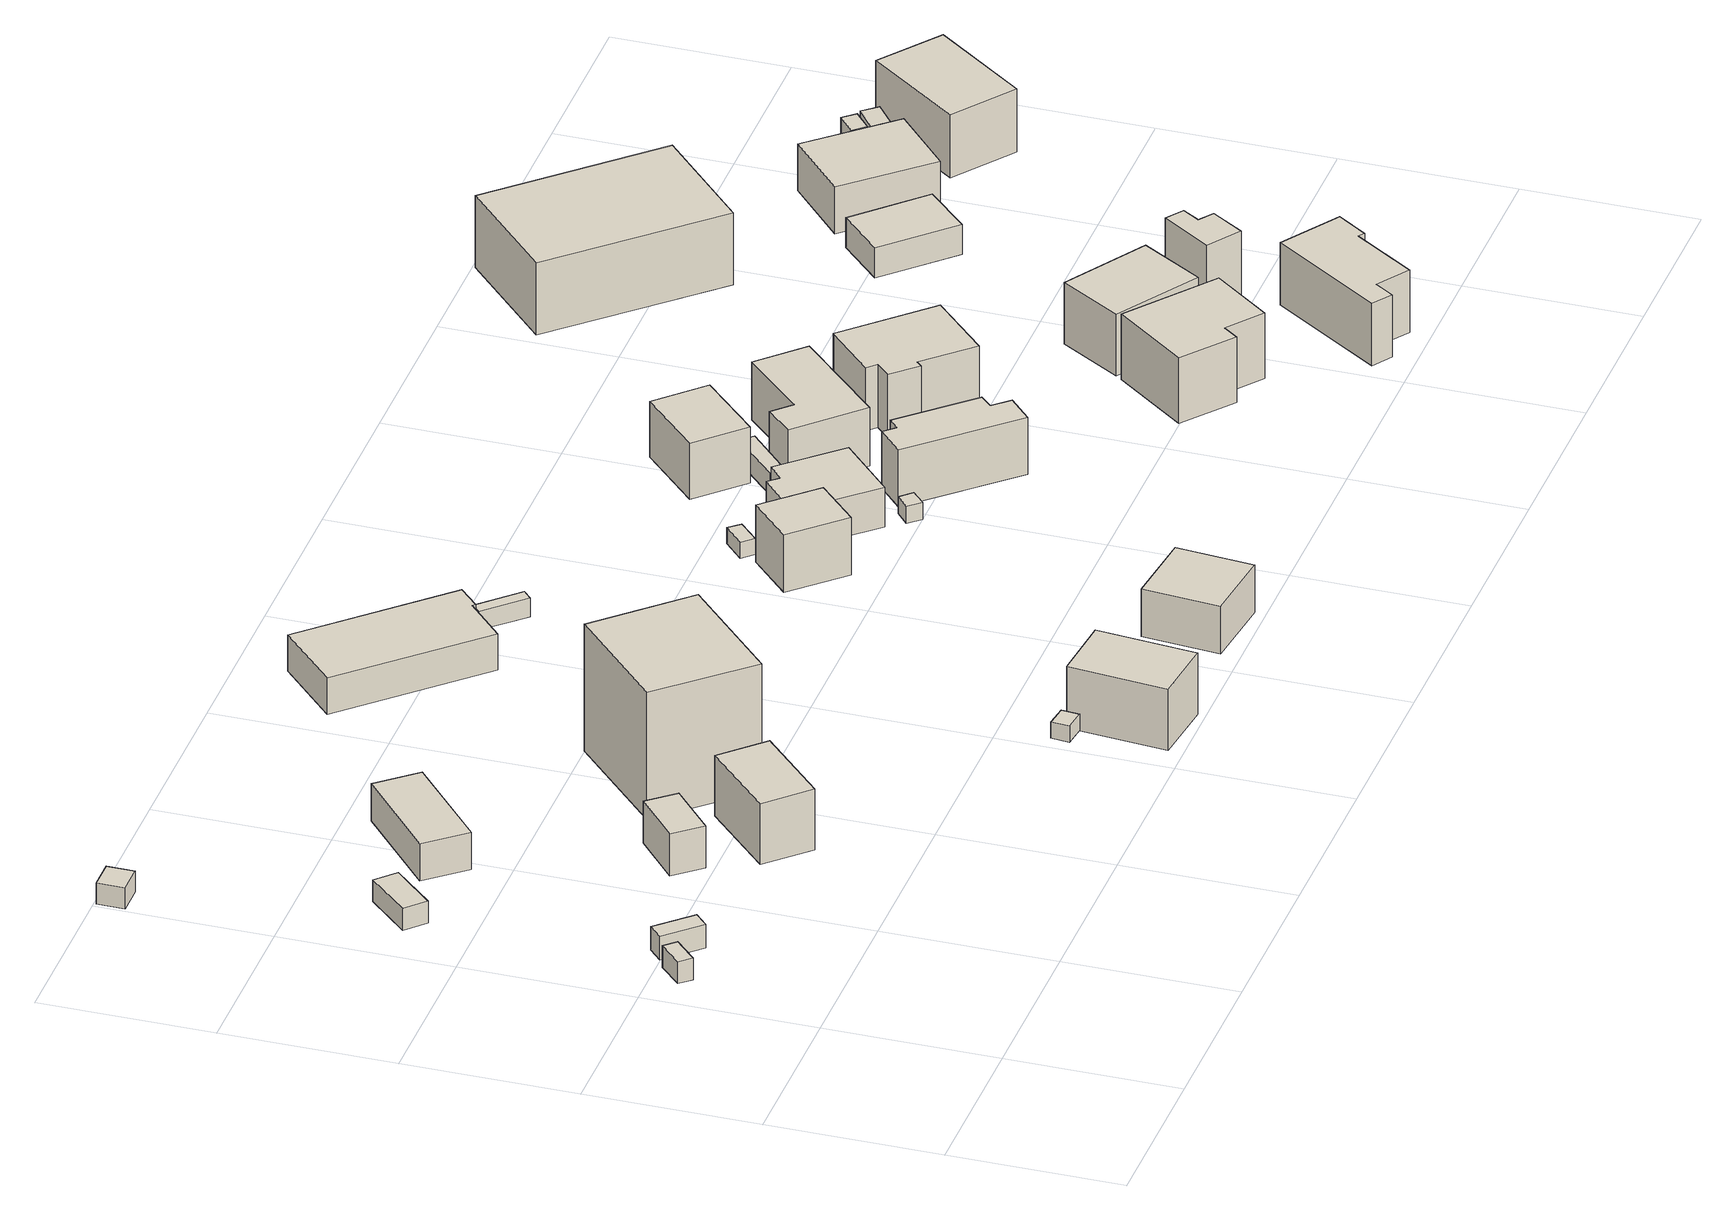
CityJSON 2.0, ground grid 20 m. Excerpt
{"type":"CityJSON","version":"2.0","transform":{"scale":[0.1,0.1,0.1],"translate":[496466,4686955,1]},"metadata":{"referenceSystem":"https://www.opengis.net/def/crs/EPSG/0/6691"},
"CityObjects":{
"building1":{"type":"Building","attributes":{"usage":"461","yearOfConstruction":"0001","measuredHeight":2.7,"storeysAboveGround":9999,"storeysBelowGround":9999,"BuildingDetailAttribute.siteArea":-9999,"BuildingDetailAttribute.totalFloorArea":-9999,"BuildingDetailAttribute.buildingFootprintArea":-9999,"BuildingDetailAttribute.buildingRoofEdgeArea":-9999,"BuildingDetailAttribute.buildingStructureOrgType":"9","BuildingDetailAttribute.fireproofStructureType":"1011","BuildingDetailAttribute.urbanPlanType":"21","BuildingDetailAttribute.areaClassificationType":"22","BuildingDetailAttribute.districtsAndZonesType":"99","BuildingDetailAttribute.landUseType":"231","BuildingDetailAttribute.buildingCoverageRate":-9999,"BuildingDetailAttribute.floorAreaRate":-9999,"BuildingDetailAttribute.specifiedBuildingCoverageRate":-9999,"BuildingDetailAttribute.specifiedFloorAreaRate":-9999,"BuildingDetailAttribute.surveyYear":2018,"TsunamiRiskAttribute.description":"1","TsunamiRiskAttribute.rank":"3","TsunamiRiskAttribute.depth":3.54,"BuildingIDAttribute.prefecture":"01","BuildingIDAttribute.city":"01205"},"geometry":[{"type":"Solid","lod":"1","boundaries":[[[[0,1,2,3]],[[2,4,5,3]],[[1,6,4,2]],[[0,7,6,1]],[[3,5,7,0]],[[4,6,7,5]]]]}]},
"building2":{"type":"Building","attributes":{"usage":"461","yearOfConstruction":"0001","measuredHeight":2.9,"storeysAboveGround":9999,"storeysBelowGround":9999,"BuildingDetailAttribute.siteArea":-9999,"BuildingDetailAttribute.totalFloorArea":-9999,"BuildingDetailAttribute.buildingFootprintArea":-9999,"BuildingDetailAttribute.buildingRoofEdgeArea":-9999,"BuildingDetailAttribute.buildingStructureOrgType":"9","BuildingDetailAttribute.fireproofStructureType":"1011","BuildingDetailAttribute.urbanPlanType":"21","BuildingDetailAttribute.areaClassificationType":"22","BuildingDetailAttribute.districtsAndZonesType":"99","BuildingDetailAttribute.landUseType":"231","BuildingDetailAttribute.buildingCoverageRate":-9999,"BuildingDetailAttribute.floorAreaRate":-9999,"BuildingDetailAttribute.specifiedBuildingCoverageRate":-9999,"BuildingDetailAttribute.specifiedFloorAreaRate":-9999,"BuildingDetailAttribute.surveyYear":2018,"TsunamiRiskAttribute.description":"1","TsunamiRiskAttribute.rank":"3","TsunamiRiskAttribute.depth":3.54,"BuildingIDAttribute.prefecture":"01","BuildingIDAttribute.city":"01205"},"geometry":[{"type":"Solid","lod":"1","boundaries":[[[[8,9,10,11]],[[10,12,13,11]],[[9,14,12,10]],[[8,15,14,9]],[[11,13,15,8]],[[12,14,15,13]]]]}]},
"building3":{"type":"Building","attributes":{"usage":"461","yearOfConstruction":"0001","measuredHeight":10.8,"storeysAboveGround":9999,"storeysBelowGround":9999,"BuildingDetailAttribute.siteArea":-9999,"BuildingDetailAttribute.totalFloorArea":-9999,"BuildingDetailAttribute.buildingFootprintArea":-9999,"BuildingDetailAttribute.buildingRoofEdgeArea":-9999,"BuildingDetailAttribute.buildingStructureOrgType":"9","BuildingDetailAttribute.fireproofStructureType":"1011","BuildingDetailAttribute.urbanPlanType":"21","BuildingDetailAttribute.areaClassificationType":"22","BuildingDetailAttribute.districtsAndZonesType":"99","BuildingDetailAttribute.landUseType":"231","BuildingDetailAttribute.buildingCoverageRate":-9999,"BuildingDetailAttribute.floorAreaRate":-9999,"BuildingDetailAttribute.specifiedBuildingCoverageRate":-9999,"BuildingDetailAttribute.specifiedFloorAreaRate":-9999,"BuildingDetailAttribute.surveyYear":2018,"TsunamiRiskAttribute.description":"1","TsunamiRiskAttribute.rank":"3","TsunamiRiskAttribute.depth":3.8,"BuildingIDAttribute.prefecture":"01","BuildingIDAttribute.city":"01205"},"geometry":[{"type":"Solid","lod":"1","boundaries":[[[[16,17,18,19]],[[18,20,21,19]],[[17,22,20,18]],[[16,23,22,17]],[[19,21,23,16]],[[20,22,23,21]]]]}]},
"building4":{"type":"Building","attributes":{"usage":"461","yearOfConstruction":"0001","measuredHeight":3.3,"storeysAboveGround":9999,"storeysBelowGround":9999,"BuildingDetailAttribute.siteArea":-9999,"BuildingDetailAttribute.totalFloorArea":-9999,"BuildingDetailAttribute.buildingFootprintArea":-9999,"BuildingDetailAttribute.buildingRoofEdgeArea":-9999,"BuildingDetailAttribute.buildingStructureOrgType":"9","BuildingDetailAttribute.fireproofStructureType":"1011","BuildingDetailAttribute.urbanPlanType":"21","BuildingDetailAttribute.areaClassificationType":"22","BuildingDetailAttribute.districtsAndZonesType":"99","BuildingDetailAttribute.landUseType":"231","BuildingDetailAttribute.buildingCoverageRate":-9999,"BuildingDetailAttribute.floorAreaRate":-9999,"BuildingDetailAttribute.specifiedBuildingCoverageRate":-9999,"BuildingDetailAttribute.specifiedFloorAreaRate":-9999,"BuildingDetailAttribute.surveyYear":2018,"TsunamiRiskAttribute.description":"1","TsunamiRiskAttribute.rank":"3","TsunamiRiskAttribute.depth":4.33,"BuildingIDAttribute.prefecture":"01","BuildingIDAttribute.city":"01205"},"geometry":[{"type":"Solid","lod":"1","boundaries":[[[[24,25,26,27]],[[26,28,29,27]],[[25,30,28,26]],[[24,31,30,25]],[[27,29,31,24]],[[28,30,31,29]]]]}]},
"building5":{"type":"Building","attributes":{"usage":"461","yearOfConstruction":"0001","measuredHeight":5.3,"storeysAboveGround":9999,"storeysBelowGround":9999,"BuildingDetailAttribute.siteArea":-9999,"BuildingDetailAttribute.totalFloorArea":-9999,"BuildingDetailAttribute.buildingFootprintArea":-9999,"BuildingDetailAttribute.buildingRoofEdgeArea":-9999,"BuildingDetailAttribute.buildingStructureOrgType":"9","BuildingDetailAttribute.fireproofStructureType":"1011","BuildingDetailAttribute.urbanPlanType":"21","BuildingDetailAttribute.areaClassificationType":"22","BuildingDetailAttribute.districtsAndZonesType":"99","BuildingDetailAttribute.landUseType":"231","BuildingDetailAttribute.buildingCoverageRate":-9999,"BuildingDetailAttribute.floorAreaRate":-9999,"BuildingDetailAttribute.specifiedBuildingCoverageRate":-9999,"BuildingDetailAttribute.specifiedFloorAreaRate":-9999,"BuildingDetailAttribute.surveyYear":2018,"TsunamiRiskAttribute.description":"1","TsunamiRiskAttribute.rank":"3","TsunamiRiskAttribute.depth":3.6,"BuildingIDAttribute.prefecture":"01","BuildingIDAttribute.city":"01205"},"geometry":[{"type":"Solid","lod":"1","boundaries":[[[[32,33,34,35]],[[34,36,37,35]],[[33,38,36,34]],[[32,39,38,33]],[[35,37,39,32]],[[36,38,39,37]]]]}]},
"building6":{"type":"Building","attributes":{"usage":"431","yearOfConstruction":1958,"measuredHeight":11.1,"storeysAboveGround":1,"storeysBelowGround":9999,"BuildingDetailAttribute.siteArea":-9999,"BuildingDetailAttribute.totalFloorArea":119,"BuildingDetailAttribute.buildingFootprintArea":119,"BuildingDetailAttribute.buildingRoofEdgeArea":75.9,"BuildingDetailAttribute.buildingStructureOrgType":"1","BuildingDetailAttribute.fireproofStructureType":"1003","BuildingDetailAttribute.urbanPlanType":"21","BuildingDetailAttribute.areaClassificationType":"22","BuildingDetailAttribute.districtsAndZonesType":"5","BuildingDetailAttribute.landUseType":"261","BuildingDetailAttribute.buildingCoverageRate":-9999,"BuildingDetailAttribute.floorAreaRate":-9999,"BuildingDetailAttribute.specifiedBuildingCoverageRate":60,"BuildingDetailAttribute.specifiedFloorAreaRate":200,"BuildingDetailAttribute.surveyYear":2018,"TsunamiRiskAttribute.description":"1","TsunamiRiskAttribute.rank":"3","TsunamiRiskAttribute.depth":3.59,"BuildingIDAttribute.prefecture":"01","BuildingIDAttribute.city":"01205","RealEstateIDAttribute.realEstateIDOfBuilding":"4302000074237-0000","RealEstateIDAttribute.numberOfRealEstateIDOfLand":16,"RealEstateIDAttribute.realEstateIDOfLand":"4302000085704-0000","RealEstateIDAttribute.matchingScore":92},"geometry":[{"type":"Solid","lod":"1","boundaries":[[[[40,41,42,43]],[[42,44,45,43]],[[41,46,44,42]],[[40,47,46,41]],[[43,45,47,40]],[[44,46,47,45]]]]}]},
"building7":{"type":"Building","attributes":{"usage":"411","yearOfConstruction":1965,"measuredHeight":8.2,"storeysAboveGround":1,"storeysBelowGround":9999,"BuildingDetailAttribute.siteArea":83,"BuildingDetailAttribute.totalFloorArea":61,"BuildingDetailAttribute.buildingFootprintArea":61,"BuildingDetailAttribute.buildingRoofEdgeArea":69.1,"BuildingDetailAttribute.buildingStructureOrgType":"1","BuildingDetailAttribute.fireproofStructureType":"1003","BuildingDetailAttribute.urbanPlanType":"21","BuildingDetailAttribute.areaClassificationType":"22","BuildingDetailAttribute.districtsAndZonesType":"5","BuildingDetailAttribute.landUseType":"261","BuildingDetailAttribute.buildingCoverageRate":73,"BuildingDetailAttribute.floorAreaRate":73,"BuildingDetailAttribute.specifiedBuildingCoverageRate":60,"BuildingDetailAttribute.specifiedFloorAreaRate":200,"BuildingDetailAttribute.surveyYear":2018,"TsunamiRiskAttribute.description":"1","TsunamiRiskAttribute.rank":"3","TsunamiRiskAttribute.depth":3.48,"BuildingIDAttribute.prefecture":"01","BuildingIDAttribute.city":"01205","RealEstateIDAttribute.realEstateIDOfBuilding":"4302000074219-0000","RealEstateIDAttribute.numberOfRealEstateIDOfLand":3,"RealEstateIDAttribute.realEstateIDOfLand":"4302000085688-0000","RealEstateIDAttribute.matchingScore":90},"geometry":[{"type":"Solid","lod":"1","boundaries":[[[[48,49,50,51]],[[50,52,53,51]],[[49,54,52,50]],[[48,55,54,49]],[[51,53,55,48]],[[52,54,55,53]]]]}]},
"building8":{"type":"Building","attributes":{"usage":"401","yearOfConstruction":1973,"measuredHeight":18.3,"storeysAboveGround":5,"storeysBelowGround":9999,"BuildingDetailAttribute.siteArea":-9999,"BuildingDetailAttribute.totalFloorArea":962,"BuildingDetailAttribute.buildingFootprintArea":240,"BuildingDetailAttribute.buildingRoofEdgeArea":201.4,"BuildingDetailAttribute.buildingStructureOrgType":"2","BuildingDetailAttribute.fireproofStructureType":"1002","BuildingDetailAttribute.urbanPlanType":"21","BuildingDetailAttribute.areaClassificationType":"22","BuildingDetailAttribute.districtsAndZonesType":"5","BuildingDetailAttribute.landUseType":"261","BuildingDetailAttribute.buildingCoverageRate":-9999,"BuildingDetailAttribute.floorAreaRate":-9999,"BuildingDetailAttribute.specifiedBuildingCoverageRate":60,"BuildingDetailAttribute.specifiedFloorAreaRate":200,"BuildingDetailAttribute.surveyYear":2018,"TsunamiRiskAttribute.description":"1","TsunamiRiskAttribute.rank":"3","TsunamiRiskAttribute.depth":3.52,"BuildingIDAttribute.prefecture":"01","BuildingIDAttribute.city":"01205","RealEstateIDAttribute.realEstateIDOfBuilding":"4302000074248-0000","RealEstateIDAttribute.numberOfRealEstateIDOfLand":1,"RealEstateIDAttribute.realEstateIDOfLand":"4302000085723-0000","RealEstateIDAttribute.matchingScore":85},"geometry":[{"type":"Solid","lod":"1","boundaries":[[[[56,57,58,59]],[[58,60,61,59]],[[57,62,60,58]],[[56,63,62,57]],[[59,61,63,56]],[[60,62,63,61]]]]}]},
"building9":{"type":"Building","attributes":{"usage":"461","yearOfConstruction":"0001","measuredHeight":-9999,"storeysAboveGround":9999,"storeysBelowGround":9999,"BuildingDetailAttribute.siteArea":-9999,"BuildingDetailAttribute.totalFloorArea":-9999,"BuildingDetailAttribute.buildingFootprintArea":-9999,"BuildingDetailAttribute.buildingRoofEdgeArea":-9999,"BuildingDetailAttribute.buildingStructureOrgType":"9","BuildingDetailAttribute.fireproofStructureType":"1011","BuildingDetailAttribute.urbanPlanType":"21","BuildingDetailAttribute.areaClassificationType":"22","BuildingDetailAttribute.districtsAndZonesType":"99","BuildingDetailAttribute.landUseType":"231","BuildingDetailAttribute.buildingCoverageRate":-9999,"BuildingDetailAttribute.floorAreaRate":-9999,"BuildingDetailAttribute.specifiedBuildingCoverageRate":-9999,"BuildingDetailAttribute.specifiedFloorAreaRate":-9999,"BuildingDetailAttribute.surveyYear":2018,"TsunamiRiskAttribute.description":"1","TsunamiRiskAttribute.rank":"3","TsunamiRiskAttribute.depth":3.11,"BuildingIDAttribute.prefecture":"01","BuildingIDAttribute.city":"01205"},"geometry":[{"type":"Solid","lod":"1","boundaries":[[[[64,65,66,67]],[[66,68,69,67]],[[65,70,68,66]],[[64,71,70,65]],[[67,69,71,64]],[[68,70,71,69]]]]}]},
"building10":{"type":"Building","attributes":{"usage":"411","yearOfConstruction":2005,"measuredHeight":8.8,"storeysAboveGround":2,"storeysBelowGround":9999,"BuildingDetailAttribute.siteArea":302,"BuildingDetailAttribute.totalFloorArea":125,"BuildingDetailAttribute.buildingFootprintArea":82,"BuildingDetailAttribute.buildingRoofEdgeArea":90.9,"BuildingDetailAttribute.buildingStructureOrgType":"1","BuildingDetailAttribute.fireproofStructureType":"1003","BuildingDetailAttribute.urbanPlanType":"21","BuildingDetailAttribute.areaClassificationType":"22","BuildingDetailAttribute.districtsAndZonesType":"5","BuildingDetailAttribute.landUseType":"261","BuildingDetailAttribute.buildingCoverageRate":27,"BuildingDetailAttribute.floorAreaRate":41,"BuildingDetailAttribute.specifiedBuildingCoverageRate":60,"BuildingDetailAttribute.specifiedFloorAreaRate":200,"BuildingDetailAttribute.surveyYear":2018,"TsunamiRiskAttribute.description":"1","TsunamiRiskAttribute.rank":"3","TsunamiRiskAttribute.depth":3.24,"LandSlideRiskAttribute.description":"1","LandSlideRiskAttribute.areaType":"1","BuildingIDAttribute.prefecture":"01","BuildingIDAttribute.city":"01205","RealEstateIDAttribute.realEstateIDOfBuilding":"4302001138121-0000","RealEstateIDAttribute.numberOfRealEstateIDOfLand":2,"RealEstateIDAttribute.realEstateIDOfLand":"4302001112645-0000","RealEstateIDAttribute.matchingScore":95},"geometry":[{"type":"Solid","lod":"1","boundaries":[[[[72,73,74,75]],[[74,76,77,75]],[[73,78,76,74]],[[72,79,78,73]],[[75,77,79,72]],[[76,78,79,77]]]]}]},
"building11":{"type":"Building","attributes":{"usage":"402","yearOfConstruction":2004,"measuredHeight":5,"storeysAboveGround":1,"storeysBelowGround":9999,"BuildingDetailAttribute.siteArea":1219,"BuildingDetailAttribute.totalFloorArea":205,"BuildingDetailAttribute.buildingFootprintArea":205,"BuildingDetailAttribute.buildingRoofEdgeArea":190.7,"BuildingDetailAttribute.buildingStructureOrgType":"2","BuildingDetailAttribute.fireproofStructureType":"1002","BuildingDetailAttribute.urbanPlanType":"21","BuildingDetailAttribute.areaClassificationType":"22","BuildingDetailAttribute.districtsAndZonesType":"9","BuildingDetailAttribute.landUseType":"261","BuildingDetailAttribute.buildingCoverageRate":17,"BuildingDetailAttribute.floorAreaRate":17,"BuildingDetailAttribute.specifiedBuildingCoverageRate":80,"BuildingDetailAttribute.specifiedFloorAreaRate":200,"BuildingDetailAttribute.surveyYear":2018,"TsunamiRiskAttribute.description":"1","TsunamiRiskAttribute.rank":"3","TsunamiRiskAttribute.depth":3,"BuildingIDAttribute.prefecture":"01","BuildingIDAttribute.city":"01205","RealEstateIDAttribute.realEstateIDOfBuilding":"4302001135696-0000","RealEstateIDAttribute.numberOfRealEstateIDOfLand":1,"RealEstateIDAttribute.realEstateIDOfLand":"4302000085706-0000","RealEstateIDAttribute.matchingScore":91},"geometry":[{"type":"Solid","lod":"1","boundaries":[[[[80,81,82,83,84,85]],[[84,86,87,85]],[[83,88,86,84]],[[82,89,88,83]],[[81,90,89,82]],[[80,91,90,81]],[[85,87,91,80]],[[86,88,89,90,91,87]]]]}]},
"building12":{"type":"Building","attributes":{"usage":"461","yearOfConstruction":"0001","measuredHeight":2.6,"storeysAboveGround":9999,"storeysBelowGround":9999,"BuildingDetailAttribute.siteArea":-9999,"BuildingDetailAttribute.totalFloorArea":-9999,"BuildingDetailAttribute.buildingFootprintArea":-9999,"BuildingDetailAttribute.buildingRoofEdgeArea":-9999,"BuildingDetailAttribute.buildingStructureOrgType":"9","BuildingDetailAttribute.fireproofStructureType":"1011","BuildingDetailAttribute.urbanPlanType":"21","BuildingDetailAttribute.areaClassificationType":"22","BuildingDetailAttribute.districtsAndZonesType":"99","BuildingDetailAttribute.landUseType":"231","BuildingDetailAttribute.buildingCoverageRate":-9999,"BuildingDetailAttribute.floorAreaRate":-9999,"BuildingDetailAttribute.specifiedBuildingCoverageRate":-9999,"BuildingDetailAttribute.specifiedFloorAreaRate":-9999,"BuildingDetailAttribute.surveyYear":2018,"TsunamiRiskAttribute.description":"1","TsunamiRiskAttribute.rank":"3","TsunamiRiskAttribute.depth":3.17,"BuildingIDAttribute.prefecture":"01","BuildingIDAttribute.city":"01205"},"geometry":[{"type":"Solid","lod":"1","boundaries":[[[[92,93,94,95]],[[94,96,97,95]],[[93,98,96,94]],[[92,99,98,93]],[[95,97,99,92]],[[96,98,99,97]]]]}]},
"building13":{"type":"Building","attributes":{"usage":"411","yearOfConstruction":2003,"measuredHeight":9,"storeysAboveGround":2,"storeysBelowGround":9999,"BuildingDetailAttribute.siteArea":209,"BuildingDetailAttribute.totalFloorArea":132,"BuildingDetailAttribute.buildingFootprintArea":67,"BuildingDetailAttribute.buildingRoofEdgeArea":81,"BuildingDetailAttribute.buildingStructureOrgType":"1","BuildingDetailAttribute.fireproofStructureType":"1003","BuildingDetailAttribute.urbanPlanType":"21","BuildingDetailAttribute.areaClassificationType":"22","BuildingDetailAttribute.districtsAndZonesType":"5","BuildingDetailAttribute.landUseType":"261","BuildingDetailAttribute.buildingCoverageRate":32,"BuildingDetailAttribute.floorAreaRate":63,"BuildingDetailAttribute.specifiedBuildingCoverageRate":60,"BuildingDetailAttribute.specifiedFloorAreaRate":200,"BuildingDetailAttribute.surveyYear":2018,"TsunamiRiskAttribute.description":"1","TsunamiRiskAttribute.rank":"3","TsunamiRiskAttribute.depth":3.51,"LandSlideRiskAttribute.description":"1","LandSlideRiskAttribute.areaType":"1","BuildingIDAttribute.prefecture":"01","BuildingIDAttribute.city":"01205","RealEstateIDAttribute.realEstateIDOfBuilding":"4302001131629-0000","RealEstateIDAttribute.numberOfRealEstateIDOfLand":1,"RealEstateIDAttribute.realEstateIDOfLand":"4302001112643-0000","RealEstateIDAttribute.matchingScore":96},"geometry":[{"type":"Solid","lod":"1","boundaries":[[[[100,101,102,103]],[[102,104,105,103]],[[101,106,104,102]],[[100,107,106,101]],[[103,105,107,100]],[[104,106,107,105]]]]}]},
"building14":{"type":"Building","attributes":{"usage":"411","yearOfConstruction":1979,"measuredHeight":7.5,"storeysAboveGround":2,"storeysBelowGround":9999,"BuildingDetailAttribute.siteArea":83,"BuildingDetailAttribute.totalFloorArea":102,"BuildingDetailAttribute.buildingFootprintArea":53,"BuildingDetailAttribute.buildingRoofEdgeArea":52.3,"BuildingDetailAttribute.buildingStructureOrgType":"1","BuildingDetailAttribute.fireproofStructureType":"1003","BuildingDetailAttribute.urbanPlanType":"21","BuildingDetailAttribute.areaClassificationType":"22","BuildingDetailAttribute.districtsAndZonesType":"5","BuildingDetailAttribute.landUseType":"261","BuildingDetailAttribute.buildingCoverageRate":64,"BuildingDetailAttribute.floorAreaRate":123,"BuildingDetailAttribute.specifiedBuildingCoverageRate":60,"BuildingDetailAttribute.specifiedFloorAreaRate":200,"BuildingDetailAttribute.surveyYear":2018,"TsunamiRiskAttribute.description":"1","TsunamiRiskAttribute.rank":"3","TsunamiRiskAttribute.depth":3.57,"BuildingIDAttribute.prefecture":"01","BuildingIDAttribute.city":"01205","RealEstateIDAttribute.realEstateIDOfBuilding":"4302000074251-0000","RealEstateIDAttribute.numberOfRealEstateIDOfLand":1,"RealEstateIDAttribute.realEstateIDOfLand":"4302000085727-0000","RealEstateIDAttribute.matchingScore":91},"geometry":[{"type":"Solid","lod":"1","boundaries":[[[[108,109,110,111]],[[110,112,113,111]],[[109,114,112,110]],[[108,115,114,109]],[[111,113,115,108]],[[112,114,115,113]]]]}]},
"building15":{"type":"Building","attributes":{"usage":"461","yearOfConstruction":"0001","measuredHeight":-9999,"storeysAboveGround":9999,"storeysBelowGround":9999,"BuildingDetailAttribute.siteArea":-9999,"BuildingDetailAttribute.totalFloorArea":-9999,"BuildingDetailAttribute.buildingFootprintArea":-9999,"BuildingDetailAttribute.buildingRoofEdgeArea":-9999,"BuildingDetailAttribute.buildingStructureOrgType":"9","BuildingDetailAttribute.fireproofStructureType":"1011","BuildingDetailAttribute.urbanPlanType":"21","BuildingDetailAttribute.areaClassificationType":"22","BuildingDetailAttribute.districtsAndZonesType":"99","BuildingDetailAttribute.landUseType":"231","BuildingDetailAttribute.buildingCoverageRate":-9999,"BuildingDetailAttribute.floorAreaRate":-9999,"BuildingDetailAttribute.specifiedBuildingCoverageRate":-9999,"BuildingDetailAttribute.specifiedFloorAreaRate":-9999,"BuildingDetailAttribute.surveyYear":2018,"TsunamiRiskAttribute.description":"1","TsunamiRiskAttribute.rank":"3","TsunamiRiskAttribute.depth":3.69,"BuildingIDAttribute.prefecture":"01","BuildingIDAttribute.city":"01205"},"geometry":[{"type":"Solid","lod":"1","boundaries":[[[[116,117,118,119]],[[118,120,121,119]],[[117,122,120,118]],[[116,123,122,117]],[[119,121,123,116]],[[120,122,123,121]]]]}]},
"building16":{"type":"Building","attributes":{"usage":"411","yearOfConstruction":2000,"measuredHeight":5.8,"storeysAboveGround":1,"storeysBelowGround":9999,"BuildingDetailAttribute.siteArea":291,"BuildingDetailAttribute.totalFloorArea":79,"BuildingDetailAttribute.buildingFootprintArea":79,"BuildingDetailAttribute.buildingRoofEdgeArea":90,"BuildingDetailAttribute.buildingStructureOrgType":"1","BuildingDetailAttribute.fireproofStructureType":"1003","BuildingDetailAttribute.urbanPlanType":"21","BuildingDetailAttribute.areaClassificationType":"22","BuildingDetailAttribute.districtsAndZonesType":"9","BuildingDetailAttribute.landUseType":"261","BuildingDetailAttribute.buildingCoverageRate":27,"BuildingDetailAttribute.floorAreaRate":27,"BuildingDetailAttribute.specifiedBuildingCoverageRate":80,"BuildingDetailAttribute.specifiedFloorAreaRate":200,"BuildingDetailAttribute.surveyYear":2018,"TsunamiRiskAttribute.description":"1","TsunamiRiskAttribute.rank":"3","TsunamiRiskAttribute.depth":3.6,"BuildingIDAttribute.prefecture":"01","BuildingIDAttribute.city":"01205","RealEstateIDAttribute.realEstateIDOfBuilding":"4302001122253-0000","RealEstateIDAttribute.numberOfRealEstateIDOfLand":1,"RealEstateIDAttribute.realEstateIDOfLand":"4302000085727-0000","RealEstateIDAttribute.matchingScore":95},"geometry":[{"type":"Solid","lod":"1","boundaries":[[[[124,125,126,127,128,129]],[[128,130,131,129]],[[127,132,130,128]],[[126,133,132,127]],[[125,134,133,126]],[[124,135,134,125]],[[129,131,135,124]],[[130,132,133,134,135,131]]]]}]},
"building17":{"type":"Building","attributes":{"usage":"461","yearOfConstruction":"0001","measuredHeight":6.6,"storeysAboveGround":9999,"storeysBelowGround":9999,"BuildingDetailAttribute.siteArea":-9999,"BuildingDetailAttribute.totalFloorArea":-9999,"BuildingDetailAttribute.buildingFootprintArea":-9999,"BuildingDetailAttribute.buildingRoofEdgeArea":-9999,"BuildingDetailAttribute.buildingStructureOrgType":"9","BuildingDetailAttribute.fireproofStructureType":"1011","BuildingDetailAttribute.urbanPlanType":"21","BuildingDetailAttribute.areaClassificationType":"22","BuildingDetailAttribute.districtsAndZonesType":"99","BuildingDetailAttribute.landUseType":"231","BuildingDetailAttribute.buildingCoverageRate":-9999,"BuildingDetailAttribute.floorAreaRate":-9999,"BuildingDetailAttribute.specifiedBuildingCoverageRate":-9999,"BuildingDetailAttribute.specifiedFloorAreaRate":-9999,"BuildingDetailAttribute.surveyYear":2018,"TsunamiRiskAttribute.description":"1","TsunamiRiskAttribute.rank":"3","TsunamiRiskAttribute.depth":3.85,"BuildingIDAttribute.prefecture":"01","BuildingIDAttribute.city":"01205"},"geometry":[{"type":"Solid","lod":"1","boundaries":[[[[136,137,138,139]],[[138,140,141,139]],[[137,142,140,138]],[[136,143,142,137]],[[139,141,143,136]],[[140,142,143,141]]]]}]},
"building18":{"type":"Building","attributes":{"usage":"412","yearOfConstruction":1938,"measuredHeight":7.5,"storeysAboveGround":1,"storeysBelowGround":9999,"BuildingDetailAttribute.siteArea":366,"BuildingDetailAttribute.totalFloorArea":120,"BuildingDetailAttribute.buildingFootprintArea":120,"BuildingDetailAttribute.buildingRoofEdgeArea":78.5,"BuildingDetailAttribute.buildingStructureOrgType":"1","BuildingDetailAttribute.fireproofStructureType":"1003","BuildingDetailAttribute.urbanPlanType":"21","BuildingDetailAttribute.areaClassificationType":"22","BuildingDetailAttribute.districtsAndZonesType":"9","BuildingDetailAttribute.landUseType":"261","BuildingDetailAttribute.buildingCoverageRate":33,"BuildingDetailAttribute.floorAreaRate":33,"BuildingDetailAttribute.specifiedBuildingCoverageRate":80,"BuildingDetailAttribute.specifiedFloorAreaRate":200,"BuildingDetailAttribute.surveyYear":2018,"TsunamiRiskAttribute.description":"1","TsunamiRiskAttribute.rank":"3","TsunamiRiskAttribute.depth":3.79,"BuildingIDAttribute.prefecture":"01","BuildingIDAttribute.city":"01205","RealEstateIDAttribute.realEstateIDOfBuilding":"4302000074254-0000","RealEstateIDAttribute.numberOfRealEstateIDOfLand":1,"RealEstateIDAttribute.realEstateIDOfLand":"4302000085731-0000","RealEstateIDAttribute.matchingScore":89},"geometry":[{"type":"Solid","lod":"1","boundaries":[[[[144,145,146,147,148,149,150,151]],[[150,152,153,151]],[[149,154,152,150]],[[148,155,154,149]],[[147,156,155,148]],[[146,157,156,147]],[[145,158,157,146]],[[144,159,158,145]],[[151,153,159,144]],[[152,154,155,156,157,158,159,153]]]]}]},
"building19":{"type":"Building","attributes":{"usage":"461","yearOfConstruction":"0001","measuredHeight":3.6,"storeysAboveGround":9999,"storeysBelowGround":9999,"BuildingDetailAttribute.siteArea":-9999,"BuildingDetailAttribute.totalFloorArea":-9999,"BuildingDetailAttribute.buildingFootprintArea":-9999,"BuildingDetailAttribute.buildingRoofEdgeArea":-9999,"BuildingDetailAttribute.buildingStructureOrgType":"9","BuildingDetailAttribute.fireproofStructureType":"1011","BuildingDetailAttribute.urbanPlanType":"21","BuildingDetailAttribute.areaClassificationType":"22","BuildingDetailAttribute.districtsAndZonesType":"99","BuildingDetailAttribute.landUseType":"231","BuildingDetailAttribute.buildingCoverageRate":-9999,"BuildingDetailAttribute.floorAreaRate":-9999,"BuildingDetailAttribute.specifiedBuildingCoverageRate":-9999,"BuildingDetailAttribute.specifiedFloorAreaRate":-9999,"BuildingDetailAttribute.surveyYear":2018,"TsunamiRiskAttribute.description":"1","TsunamiRiskAttribute.rank":"3","TsunamiRiskAttribute.depth":3.57,"BuildingIDAttribute.prefecture":"01","BuildingIDAttribute.city":"01205"},"geometry":[{"type":"Solid","lod":"1","boundaries":[[[[160,161,162,163]],[[162,164,165,163]],[[161,166,164,162]],[[160,167,166,161]],[[163,165,167,160]],[[164,166,167,165]]]]}]},
"building20":{"type":"Building","attributes":{"usage":"411","yearOfConstruction":2000,"measuredHeight":8.2,"storeysAboveGround":2,"storeysBelowGround":9999,"BuildingDetailAttribute.siteArea":103,"BuildingDetailAttribute.totalFloorArea":99,"BuildingDetailAttribute.buildingFootprintArea":66,"BuildingDetailAttribute.buildingRoofEdgeArea":67,"BuildingDetailAttribute.buildingStructureOrgType":"1","BuildingDetailAttribute.fireproofStructureType":"1003","BuildingDetailAttribute.urbanPlanType":"21","BuildingDetailAttribute.areaClassificationType":"22","BuildingDetailAttribute.districtsAndZonesType":"9","BuildingDetailAttribute.landUseType":"261","BuildingDetailAttribute.buildingCoverageRate":64,"BuildingDetailAttribute.floorAreaRate":96,"BuildingDetailAttribute.specifiedBuildingCoverageRate":80,"BuildingDetailAttribute.specifiedFloorAreaRate":200,"BuildingDetailAttribute.surveyYear":2018,"TsunamiRiskAttribute.description":"1","TsunamiRiskAttribute.rank":"3","TsunamiRiskAttribute.depth":3.57,"BuildingIDAttribute.prefecture":"01","BuildingIDAttribute.city":"01205","RealEstateIDAttribute.realEstateIDOfBuilding":"4302001122254-0000","RealEstateIDAttribute.numberOfRealEstateIDOfLand":1,"RealEstateIDAttribute.realEstateIDOfLand":"4302000085728-0000","RealEstateIDAttribute.matchingScore":92},"geometry":[{"type":"Solid","lod":"1","boundaries":[[[[168,169,170,171]],[[170,172,173,171]],[[169,174,172,170]],[[168,175,174,169]],[[171,173,175,168]],[[172,174,175,173]]]]}]},
"building21":{"type":"Building","attributes":{"usage":"413","yearOfConstruction":1969,"measuredHeight":9,"storeysAboveGround":2,"storeysBelowGround":9999,"BuildingDetailAttribute.siteArea":209,"BuildingDetailAttribute.totalFloorArea":219,"BuildingDetailAttribute.buildingFootprintArea":117,"BuildingDetailAttribute.buildingRoofEdgeArea":105,"BuildingDetailAttribute.buildingStructureOrgType":"1","BuildingDetailAttribute.fireproofStructureType":"1003","BuildingDetailAttribute.urbanPlanType":"21","BuildingDetailAttribute.areaClassificationType":"22","BuildingDetailAttribute.districtsAndZonesType":"9","BuildingDetailAttribute.landUseType":"261","BuildingDetailAttribute.buildingCoverageRate":56,"BuildingDetailAttribute.floorAreaRate":105,"BuildingDetailAttribute.specifiedBuildingCoverageRate":80,"BuildingDetailAttribute.specifiedFloorAreaRate":200,"BuildingDetailAttribute.surveyYear":2018,"TsunamiRiskAttribute.description":"1","TsunamiRiskAttribute.rank":"3","TsunamiRiskAttribute.depth":3.65,"BuildingIDAttribute.prefecture":"01","BuildingIDAttribute.city":"01205"},"geometry":[{"type":"Solid","lod":"1","boundaries":[[[[176,177,178,179,180,181]],[[180,182,183,181]],[[179,184,182,180]],[[178,185,184,179]],[[177,186,185,178]],[[176,187,186,177]],[[181,183,187,176]],[[182,184,185,186,187,183]]]]}]},
"building22":{"type":"Building","attributes":{"usage":"413","yearOfConstruction":1973,"measuredHeight":8.6,"storeysAboveGround":3,"storeysBelowGround":9999,"BuildingDetailAttribute.siteArea":248,"BuildingDetailAttribute.totalFloorArea":99,"BuildingDetailAttribute.buildingFootprintArea":49,"BuildingDetailAttribute.buildingRoofEdgeArea":115.2,"BuildingDetailAttribute.buildingStructureOrgType":"1","BuildingDetailAttribute.fireproofStructureType":"1003","BuildingDetailAttribute.urbanPlanType":"21","BuildingDetailAttribute.areaClassificationType":"22","BuildingDetailAttribute.districtsAndZonesType":"9","BuildingDetailAttribute.landUseType":"261","BuildingDetailAttribute.buildingCoverageRate":20,"BuildingDetailAttribute.floorAreaRate":40,"BuildingDetailAttribute.specifiedBuildingCoverageRate":80,"BuildingDetailAttribute.specifiedFloorAreaRate":200,"BuildingDetailAttribute.surveyYear":2018,"TsunamiRiskAttribute.description":"1","TsunamiRiskAttribute.rank":"3","TsunamiRiskAttribute.depth":3.72,"BuildingIDAttribute.prefecture":"01","BuildingIDAttribute.city":"01205","RealEstateIDAttribute.realEstateIDOfBuilding":"4302000074247-0000","RealEstateIDAttribute.numberOfRealEstateIDOfLand":26,"RealEstateIDAttribute.realEstateIDOfLand":"4302000085725-0000","RealEstateIDAttribute.matchingScore":97},"geometry":[{"type":"Solid","lod":"1","boundaries":[[[[188,189,190,191,192,193,194,195]],[[194,196,197,195]],[[193,198,196,194]],[[192,199,198,193]],[[191,200,199,192]],[[190,201,200,191]],[[189,202,201,190]],[[188,203,202,189]],[[195,197,203,188]],[[196,198,199,200,201,202,203,197]]]]}]},
"building23":{"type":"Building","attributes":{"usage":"401","yearOfConstruction":1992,"measuredHeight":10.7,"storeysAboveGround":2,"storeysBelowGround":9999,"BuildingDetailAttribute.siteArea":305,"BuildingDetailAttribute.totalFloorArea":182,"BuildingDetailAttribute.buildingFootprintArea":108,"BuildingDetailAttribute.buildingRoofEdgeArea":121.7,"BuildingDetailAttribute.buildingStructureOrgType":"1","BuildingDetailAttribute.fireproofStructureType":"1003","BuildingDetailAttribute.urbanPlanType":"21","BuildingDetailAttribute.areaClassificationType":"22","BuildingDetailAttribute.districtsAndZonesType":"9","BuildingDetailAttribute.landUseType":"261","BuildingDetailAttribute.buildingCoverageRate":35,"BuildingDetailAttribute.floorAreaRate":60,"BuildingDetailAttribute.specifiedBuildingCoverageRate":80,"BuildingDetailAttribute.specifiedFloorAreaRate":200,"BuildingDetailAttribute.surveyYear":2018,"TsunamiRiskAttribute.description":"1","TsunamiRiskAttribute.rank":"3","TsunamiRiskAttribute.depth":3.63,"LandSlideRiskAttribute.description":"1","LandSlideRiskAttribute.areaType":"1","BuildingIDAttribute.prefecture":"01","BuildingIDAttribute.city":"01205"},"geometry":[{"type":"Solid","lod":"1","boundaries":[[[[204,205,206,207,208,209]],[[208,210,211,209]],[[207,212,210,208]],[[206,213,212,207]],[[205,214,213,206]],[[204,215,214,205]],[[209,211,215,204]],[[210,212,213,214,215,211]]]]}]},
"building24":{"type":"Building","attributes":{"usage":"402","yearOfConstruction":1988,"measuredHeight":8.1,"storeysAboveGround":2,"storeysBelowGround":9999,"BuildingDetailAttribute.siteArea":142,"BuildingDetailAttribute.totalFloorArea":164,"BuildingDetailAttribute.buildingFootprintArea":82,"BuildingDetailAttribute.buildingRoofEdgeArea":95.2,"BuildingDetailAttribute.buildingStructureOrgType":"1","BuildingDetailAttribute.fireproofStructureType":"1003","BuildingDetailAttribute.urbanPlanType":"21","BuildingDetailAttribute.areaClassificationType":"22","BuildingDetailAttribute.districtsAndZonesType":"9","BuildingDetailAttribute.landUseType":"261","BuildingDetailAttribute.buildingCoverageRate":58,"BuildingDetailAttribute.floorAreaRate":115,"BuildingDetailAttribute.specifiedBuildingCoverageRate":80,"BuildingDetailAttribute.specifiedFloorAreaRate":200,"BuildingDetailAttribute.surveyYear":2018,"TsunamiRiskAttribute.description":"1","TsunamiRiskAttribute.rank":"3","TsunamiRiskAttribute.depth":3.78,"BuildingIDAttribute.prefecture":"01","BuildingIDAttribute.city":"01205"},"geometry":[{"type":"Solid","lod":"1","boundaries":[[[[216,217,218,219]],[[218,220,221,219]],[[217,222,220,218]],[[216,223,222,217]],[[219,221,223,216]],[[220,222,223,221]]]]}]},
"building25":{"type":"Building","attributes":{"usage":"411","yearOfConstruction":2013,"measuredHeight":8.3,"storeysAboveGround":2,"storeysBelowGround":9999,"BuildingDetailAttribute.siteArea":178,"BuildingDetailAttribute.totalFloorArea":202,"BuildingDetailAttribute.buildingFootprintArea":113,"BuildingDetailAttribute.buildingRoofEdgeArea":110.7,"BuildingDetailAttribute.buildingStructureOrgType":"1","BuildingDetailAttribute.fireproofStructureType":"1003","BuildingDetailAttribute.urbanPlanType":"21","BuildingDetailAttribute.areaClassificationType":"22","BuildingDetailAttribute.districtsAndZonesType":"9","BuildingDetailAttribute.landUseType":"261","BuildingDetailAttribute.buildingCoverageRate":63,"BuildingDetailAttribute.floorAreaRate":113,"BuildingDetailAttribute.specifiedBuildingCoverageRate":80,"BuildingDetailAttribute.specifiedFloorAreaRate":200,"BuildingDetailAttribute.surveyYear":2018,"TsunamiRiskAttribute.description":"1","TsunamiRiskAttribute.rank":"3","TsunamiRiskAttribute.depth":3.57,"LandSlideRiskAttribute.description":"1","LandSlideRiskAttribute.areaType":"1","BuildingIDAttribute.prefecture":"01","BuildingIDAttribute.city":"01205","RealEstateIDAttribute.realEstateIDOfBuilding":"4302000064516-0000","RealEstateIDAttribute.numberOfRealEstateIDOfLand":132,"RealEstateIDAttribute.realEstateIDOfLand":"4302000068908-0000","RealEstateIDAttribute.matchingScore":98},"geometry":[{"type":"Solid","lod":"1","boundaries":[[[[224,225,226,227,228,229,230,231,232]],[[231,233,234,232]],[[230,235,233,231]],[[229,236,235,230]],[[228,237,236,229]],[[227,238,237,228]],[[226,239,238,227]],[[225,240,239,226]],[[224,241,240,225]],[[232,234,241,224]],[[233,235,236,237,238,239,240,241,234]]]]}]},
"building26":{"type":"Building","attributes":{"usage":"461","yearOfConstruction":"0001","measuredHeight":10.1,"storeysAboveGround":9999,"storeysBelowGround":9999,"BuildingDetailAttribute.siteArea":-9999,"BuildingDetailAttribute.totalFloorArea":-9999,"BuildingDetailAttribute.buildingFootprintArea":-9999,"BuildingDetailAttribute.buildingRoofEdgeArea":-9999,"BuildingDetailAttribute.buildingStructureOrgType":"9","BuildingDetailAttribute.fireproofStructureType":"1011","BuildingDetailAttribute.urbanPlanType":"21","BuildingDetailAttribute.areaClassificationType":"22","BuildingDetailAttribute.districtsAndZonesType":"99","BuildingDetailAttribute.landUseType":"231","BuildingDetailAttribute.buildingCoverageRate":-9999,"BuildingDetailAttribute.floorAreaRate":-9999,"BuildingDetailAttribute.specifiedBuildingCoverageRate":-9999,"BuildingDetailAttribute.specifiedFloorAreaRate":-9999,"BuildingDetailAttribute.surveyYear":2018,"TsunamiRiskAttribute.description":"1","TsunamiRiskAttribute.rank":"3","TsunamiRiskAttribute.depth":3.71,"LandSlideRiskAttribute.description":"1","LandSlideRiskAttribute.areaType":"1","BuildingIDAttribute.prefecture":"01","BuildingIDAttribute.city":"01205"},"geometry":[{"type":"Solid","lod":"1","boundaries":[[[[242,243,244,245,246,247]],[[246,248,249,247]],[[245,250,248,246]],[[244,251,250,245]],[[243,252,251,244]],[[242,253,252,243]],[[247,249,253,242]],[[248,250,251,252,253,249]]]]}]},
"building27":{"type":"Building","attributes":{"usage":"401","yearOfConstruction":1991,"measuredHeight":11.6,"storeysAboveGround":2,"storeysBelowGround":9999,"BuildingDetailAttribute.siteArea":602,"BuildingDetailAttribute.totalFloorArea":593,"BuildingDetailAttribute.buildingFootprintArea":315,"BuildingDetailAttribute.buildingRoofEdgeArea":338.1,"BuildingDetailAttribute.buildingStructureOrgType":"2","BuildingDetailAttribute.fireproofStructureType":"1002","BuildingDetailAttribute.urbanPlanType":"21","BuildingDetailAttribute.areaClassificationType":"22","BuildingDetailAttribute.districtsAndZonesType":"9","BuildingDetailAttribute.landUseType":"261","BuildingDetailAttribute.buildingCoverageRate":52,"BuildingDetailAttribute.floorAreaRate":99,"BuildingDetailAttribute.specifiedBuildingCoverageRate":80,"BuildingDetailAttribute.specifiedFloorAreaRate":200,"BuildingDetailAttribute.surveyYear":2018,"TsunamiRiskAttribute.description":"1","TsunamiRiskAttribute.rank":"3","TsunamiRiskAttribute.depth":3.53,"BuildingIDAttribute.prefecture":"01","BuildingIDAttribute.city":"01205","RealEstateIDAttribute.realEstateIDOfBuilding":"4302000108451-0000","RealEstateIDAttribute.numberOfRealEstateIDOfLand":1,"RealEstateIDAttribute.realEstateIDOfLand":"4302000111758-0000","RealEstateIDAttribute.matchingScore":94},"geometry":[{"type":"Solid","lod":"1","boundaries":[[[[254,255,256,257]],[[256,258,259,257]],[[255,260,258,256]],[[254,261,260,255]],[[257,259,261,254]],[[258,260,261,259]]]]}]},
"building28":{"type":"Building","attributes":{"usage":"421","yearOfConstruction":1994,"measuredHeight":4.2,"storeysAboveGround":1,"storeysBelowGround":9999,"BuildingDetailAttribute.siteArea":138,"BuildingDetailAttribute.totalFloorArea":68,"BuildingDetailAttribute.buildingFootprintArea":68,"BuildingDetailAttribute.buildingRoofEdgeArea":69.6,"BuildingDetailAttribute.buildingStructureOrgType":"2","BuildingDetailAttribute.fireproofStructureType":"1002","BuildingDetailAttribute.urbanPlanType":"21","BuildingDetailAttribute.areaClassificationType":"22","BuildingDetailAttribute.districtsAndZonesType":"9","BuildingDetailAttribute.landUseType":"261","BuildingDetailAttribute.buildingCoverageRate":49,"BuildingDetailAttribute.floorAreaRate":49,"BuildingDetailAttribute.specifiedBuildingCoverageRate":80,"BuildingDetailAttribute.specifiedFloorAreaRate":200,"BuildingDetailAttribute.surveyYear":2018,"TsunamiRiskAttribute.description":"1","TsunamiRiskAttribute.rank":"3","TsunamiRiskAttribute.depth":3.76,"BuildingIDAttribute.prefecture":"01","BuildingIDAttribute.city":"01205","RealEstateIDAttribute.realEstateIDOfBuilding":"4302000108452-0000","RealEstateIDAttribute.numberOfRealEstateIDOfLand":1,"RealEstateIDAttribute.realEstateIDOfLand":"4302000111760-0000","RealEstateIDAttribute.matchingScore":96},"geometry":[{"type":"Solid","lod":"1","boundaries":[[[[262,263,264,265]],[[264,266,267,265]],[[263,268,266,264]],[[262,269,268,263]],[[265,267,269,262]],[[266,268,269,267]]]]}]},
"building29":{"type":"Building","attributes":{"usage":"414","yearOfConstruction":1966,"measuredHeight":6.5,"storeysAboveGround":2,"storeysBelowGround":9999,"BuildingDetailAttribute.siteArea":141,"BuildingDetailAttribute.totalFloorArea":116,"BuildingDetailAttribute.buildingFootprintArea":63,"BuildingDetailAttribute.buildingRoofEdgeArea":114.5,"BuildingDetailAttribute.buildingStructureOrgType":"1","BuildingDetailAttribute.fireproofStructureType":"1003","BuildingDetailAttribute.urbanPlanType":"21","BuildingDetailAttribute.areaClassificationType":"22","BuildingDetailAttribute.districtsAndZonesType":"9","BuildingDetailAttribute.landUseType":"261","BuildingDetailAttribute.buildingCoverageRate":45,"BuildingDetailAttribute.floorAreaRate":82,"BuildingDetailAttribute.specifiedBuildingCoverageRate":80,"BuildingDetailAttribute.specifiedFloorAreaRate":200,"BuildingDetailAttribute.surveyYear":2018,"TsunamiRiskAttribute.description":"1","TsunamiRiskAttribute.rank":"3","TsunamiRiskAttribute.depth":3.57,"BuildingIDAttribute.prefecture":"01","BuildingIDAttribute.city":"01205","RealEstateIDAttribute.realEstateIDOfBuilding":"4302000108455-0000","RealEstateIDAttribute.numberOfRealEstateIDOfLand":1,"RealEstateIDAttribute.realEstateIDOfLand":"4302000111761-0000","RealEstateIDAttribute.matchingScore":93},"geometry":[{"type":"Solid","lod":"1","boundaries":[[[[270,271,272,273]],[[272,274,275,273]],[[271,276,274,272]],[[270,277,276,271]],[[273,275,277,270]],[[274,276,277,275]]]]}]},
"building30":{"type":"Building","attributes":{"usage":"461","yearOfConstruction":"0001","measuredHeight":2.9,"storeysAboveGround":9999,"storeysBelowGround":9999,"BuildingDetailAttribute.siteArea":-9999,"BuildingDetailAttribute.totalFloorArea":-9999,"BuildingDetailAttribute.buildingFootprintArea":-9999,"BuildingDetailAttribute.buildingRoofEdgeArea":-9999,"BuildingDetailAttribute.buildingStructureOrgType":"9","BuildingDetailAttribute.fireproofStructureType":"1011","BuildingDetailAttribute.urbanPlanType":"21","BuildingDetailAttribute.areaClassificationType":"22","BuildingDetailAttribute.districtsAndZonesType":"99","BuildingDetailAttribute.landUseType":"231","BuildingDetailAttribute.buildingCoverageRate":-9999,"BuildingDetailAttribute.floorAreaRate":-9999,"BuildingDetailAttribute.specifiedBuildingCoverageRate":-9999,"BuildingDetailAttribute.specifiedFloorAreaRate":-9999,"BuildingDetailAttribute.surveyYear":2018,"TsunamiRiskAttribute.description":"1","TsunamiRiskAttribute.rank":"3","TsunamiRiskAttribute.depth":3.67,"BuildingIDAttribute.prefecture":"01","BuildingIDAttribute.city":"01205"},"geometry":[{"type":"Solid","lod":"1","boundaries":[[[[278,279,280,281]],[[280,282,283,281]],[[279,284,282,280]],[[278,285,284,279]],[[281,283,285,278]],[[282,284,285,283]]]]}]},
"building31":{"type":"Building","attributes":{"usage":"461","yearOfConstruction":"0001","measuredHeight":2.8,"storeysAboveGround":9999,"storeysBelowGround":9999,"BuildingDetailAttribute.siteArea":-9999,"BuildingDetailAttribute.totalFloorArea":-9999,"BuildingDetailAttribute.buildingFootprintArea":-9999,"BuildingDetailAttribute.buildingRoofEdgeArea":-9999,"BuildingDetailAttribute.buildingStructureOrgType":"9","BuildingDetailAttribute.fireproofStructureType":"1011","BuildingDetailAttribute.urbanPlanType":"21","BuildingDetailAttribute.areaClassificationType":"22","BuildingDetailAttribute.districtsAndZonesType":"99","BuildingDetailAttribute.landUseType":"231","BuildingDetailAttribute.buildingCoverageRate":-9999,"BuildingDetailAttribute.floorAreaRate":-9999,"BuildingDetailAttribute.specifiedBuildingCoverageRate":-9999,"BuildingDetailAttribute.specifiedFloorAreaRate":-9999,"BuildingDetailAttribute.surveyYear":2018,"TsunamiRiskAttribute.description":"1","TsunamiRiskAttribute.rank":"3","TsunamiRiskAttribute.depth":3.45,"BuildingIDAttribute.prefecture":"01","BuildingIDAttribute.city":"01205"},"geometry":[{"type":"Solid","lod":"1","boundaries":[[[[286,287,288,289]],[[288,290,291,289]],[[287,292,290,288]],[[286,293,292,287]],[[289,291,293,286]],[[290,292,293,291]]]]}]},
"building32":{"type":"Building","attributes":{"usage":"422","yearOfConstruction":1997,"measuredHeight":10.9,"storeysAboveGround":2,"storeysBelowGround":9999,"BuildingDetailAttribute.siteArea":364,"BuildingDetailAttribute.totalFloorArea":201,"BuildingDetailAttribute.buildingFootprintArea":97,"BuildingDetailAttribute.buildingRoofEdgeArea":114.8,"BuildingDetailAttribute.buildingStructureOrgType":"1","BuildingDetailAttribute.fireproofStructureType":"1003","BuildingDetailAttribute.urbanPlanType":"21","BuildingDetailAttribute.areaClassificationType":"22","BuildingDetailAttribute.districtsAndZonesType":"9","BuildingDetailAttribute.landUseType":"261","BuildingDetailAttribute.buildingCoverageRate":27,"BuildingDetailAttribute.floorAreaRate":55,"BuildingDetailAttribute.specifiedBuildingCoverageRate":80,"BuildingDetailAttribute.specifiedFloorAreaRate":200,"BuildingDetailAttribute.surveyYear":2018,"TsunamiRiskAttribute.description":"1","TsunamiRiskAttribute.rank":"3","TsunamiRiskAttribute.depth":3.45,"BuildingIDAttribute.prefecture":"01","BuildingIDAttribute.city":"01205","RealEstateIDAttribute.realEstateIDOfBuilding":"4302001111234-0000","RealEstateIDAttribute.numberOfRealEstateIDOfLand":2,"RealEstateIDAttribute.realEstateIDOfLand":"4302001110506-0000","RealEstateIDAttribute.matchingScore":93},"geometry":[{"type":"Solid","lod":"1","boundaries":[[[[294,295,296,297]],[[296,298,299,297]],[[295,300,298,296]],[[294,301,300,295]],[[297,299,301,294]],[[298,300,301,299]]]]}]}
},
"vertices":[
[42,353,13],[30,366,13],[56,391,13],[68,378,13],[56,391,40],[68,378,40],[30,366,40],[42,353,40],
[122,374,13],[106,359,13],[69,398,13],[85,413,13],[69,398,42],[85,413,42],[106,359,42],[122,374,42],
[70,653,10],[48,674,10],[93,721,10],[115,700,10],[93,721,37],[115,700,37],[48,674,37],[70,653,37],
[1,996,10],[36,996,10],[36,964,10],[1,964,10],[36,964,36],[1,964,36],[36,996,36],[1,996,36],
[287,485,11],[313,454,11],[260,408,11],[233,439,11],[260,408,63],[233,439,63],[313,454,63],[287,485,63],
[183,641,11],[145,686,11],[243,770,11],[281,726,11],[243,770,57],[281,726,57],[145,686,57],[183,641,57],
[362,430,10],[407,384,10],[330,310,10],[285,356,10],[330,310,85],[285,356,85],[407,384,85],[362,430,85],
[443,599,10],[535,503,10],[424,398,10],[334,496,10],[424,398,167],[334,496,167],[535,503,167],[443,599,167],
[633,135,15],[631,114,15],[605,117,15],[607,138,15],[605,117,35],[607,138,35],[631,114,35],[633,135,35],
[636,130,12],[714,123,12],[703,7,12],[625,15,12],[703,7,88],[625,15,88],[714,123,88],[636,130,88],
[634,794,14],[610,771,14],[607,774,14],[562,732,14],[425,876,14],[494,941,14],[425,876,59],[494,941,59],[562,732,59],[607,774,59],[610,771,59],[634,794,59],
[684,741,14],[673,731,14],[632,774,14],[642,784,14],[632,774,37],[642,784,37],[673,731,37],[684,741,37],
[922,101,11],[914,11,11],[825,20,11],[833,110,11],[825,20,70],[833,110,70],[914,11,70],[922,101,70],
[805,494,10],[853,540,10],[907,483,10],[859,437,10],[907,483,81],[859,437,81],[853,540,81],[805,494,81],
[879,580,10],[890,567,10],[867,545,10],[855,558,10],[867,545,30],[855,558,30],[890,567,30],[879,580,30],
[1024,492,10],[960,432,10],[887,511,10],[934,554,10],[945,542,10],[963,558,10],[945,542,59],[963,558,59],[934,554,59],[887,511,59],[960,432,59],[1024,492,59],
[975,413,9],[991,427,9],[1004,414,9],[988,399,9],[1004,414,30],[988,399,30],[991,427,30],[975,413,30],
[1034,459,9],[1046,446,9],[1058,457,9],[1130,379,9],[1117,366,9],[1134,347,9],[1106,321,9],[1004,431,9],[1106,321,79],[1004,431,79],[1134,347,79],[1117,366,79],[1130,379,79],[1058,457,79],[1046,446,79],[1034,459,79],
[1035,616,11],[1048,603,11],[994,552,11],[982,565,11],[994,552,38],[982,565,38],[1048,603,38],[1035,616,38],
[1019,709,9],[1069,659,9],[1002,593,9],[952,644,9],[1002,593,78],[952,644,78],[1069,659,78],[1019,709,78],
[1072,484,9],[1004,552,9],[1033,582,9],[1054,561,9],[1121,629,9],[1169,581,9],[1121,629,81],[1169,581,81],[1054,561,81],[1033,582,81],[1004,552,81],[1072,484,81],
[1148,499,8],[1138,509,8],[1193,562,8],[1280,472,8],[1215,409,8],[1165,461,8],[1159,455,8],[1132,483,8],[1159,455,86],[1132,483,86],[1165,461,86],[1215,409,86],[1280,472,86],[1193,562,86],[1138,509,86],[1148,499,86],
[1314,284,9],[1413,208,9],[1361,141,9],[1320,172,9],[1307,155,9],[1249,200,9],[1307,155,90],[1249,200,90],[1320,172,90],[1361,141,90],[1413,208,90],[1314,284,90],
[1418,232,7],[1322,292,7],[1366,363,7],[1462,304,7],[1366,363,83],[1462,304,83],[1322,292,83],[1418,232,83],
[1503,169,10],[1571,125,10],[1547,90,10],[1540,95,10],[1492,23,10],[1455,48,10],[1443,30,10],[1440,26,10],[1417,41,10],[1440,26,87],[1417,41,87],[1443,30,87],[1455,48,87],[1492,23,87],[1540,95,87],[1547,90,87],[1571,125,87],[1503,169,87],
[1506,276,8],[1493,256,8],[1510,244,8],[1485,206,8],[1447,232,8],[1486,290,8],[1447,232,105],[1486,290,105],[1485,206,105],[1510,244,105],[1493,256,105],[1506,276,105],
[1478,829,9],[1370,728,9],[1213,895,9],[1321,996,9],[1213,895,98],[1321,996,98],[1370,728,98],[1478,829,98],
[1501,518,8],[1429,591,8],[1477,638,8],[1549,566,8],[1477,638,45],[1549,566,45],[1429,591,45],[1501,518,45],
[1569,720,8],[1650,629,8],[1581,567,8],[1499,657,8],[1581,567,66],[1499,657,66],[1650,629,66],[1569,720,66],
[1675,706,11],[1687,692,11],[1666,674,11],[1654,688,11],[1666,674,38],[1654,688,38],[1687,692,38],[1675,706,38],
[1695,691,11],[1709,674,11],[1668,642,11],[1654,660,11],[1668,642,37],[1654,660,37],[1709,674,37],[1695,691,37],
[1708,523,10],[1638,574,10],[1717,681,10],[1787,629,10],[1717,681,88],[1787,629,88],[1638,574,88],[1708,523,88]
]}
